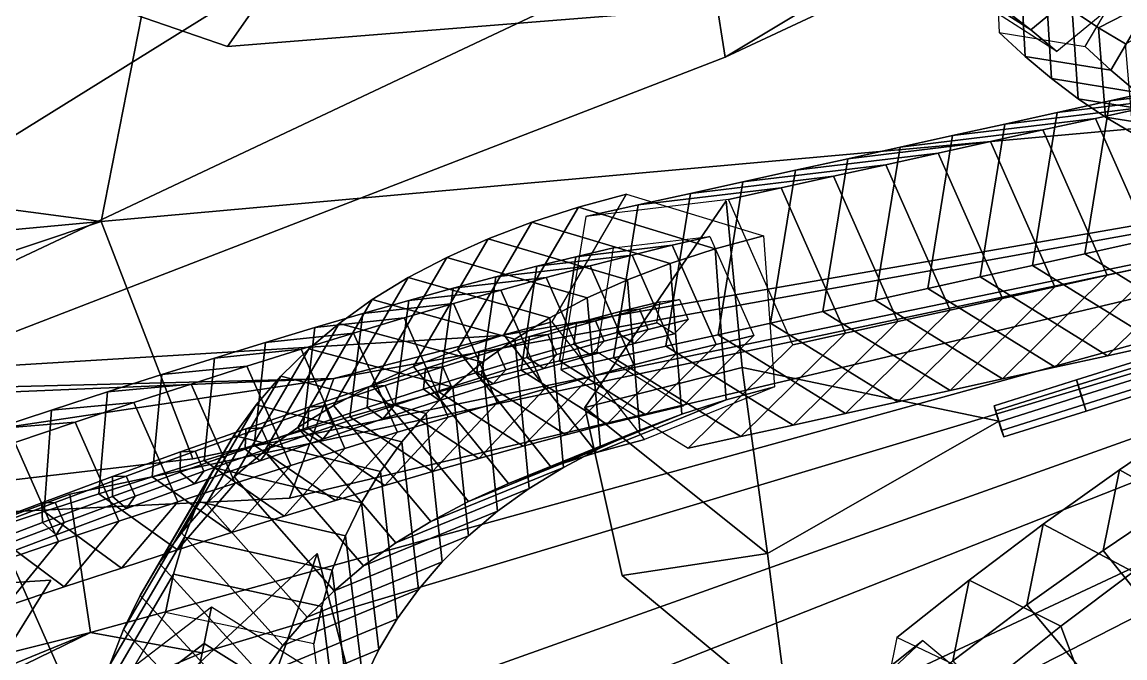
# Model space of a CAD drawing. Header units: metres. Extents: x -366 to 149, y -229 to 234.
# Drawn here: x -103.56 to -83.67, y -39.95 to -28.48 of the extents above; entities that cross this region are included whole.
import ezdxf

# ---------------------------------------------------------------- set-up
doc = ezdxf.new("R2010")
doc.units = ezdxf.units.M

msp = doc.modelspace()

# ---------------------------------------------------------------- linework, layer by layer
at = {"layer": 'coral-li_Intrnd', "color": 3}
for points in [[(-85.5525, -27.5222, 484.4326), (-86.00655, -27.1015, 485.7033), (-85.9331, -28.6706, 486.249), (-85.4665, -29.1025, 484.9432)], [(-85.364, -28.6189, 487.9361), (-85.8569, -28.2429, 489.135), (-84.6508, -27.2252, 489.3117), (-84.1446, -27.6116, 488.0797)], [(-86.5621, -27.853, 487.2291), (-87.04707, -27.4836, 488.4077), (-85.8569, -28.2429, 489.135), (-85.364, -28.6189, 487.9361)], [(-85.0903, -27.9101, 483.1545), (-85.5525, -27.5222, 484.4326), (-85.4665, -29.1025, 484.9432), (-84.9914, -29.5006, 483.6299)], [(-84.897, -29.0109, 486.7202), (-85.364, -28.6189, 487.9361), (-84.1446, -27.6116, 488.0797), (-83.6777, -28.00365, 486.8637)], [(-82.703, -27.8412, 480.9528), (-83.1729, -27.5248, 482.2215), (-84.6199, -28.265, 481.8698), (-84.1419, -28.5865, 480.5792)], [(-83.919, -29.3505, 485.5782), (-84.3855, -28.9186, 486.884), (-83.5398, -27.4968, 486.7155), (-83.08583, -27.9175, 485.4449)], [(-82.2257, -28.1247, 479.679), (-82.703, -27.8412, 480.9528), (-84.1419, -28.5865, 480.5792), (-83.6563, -28.8746, 479.2834)], [(-86.09524, -28.245, 486.0132), (-86.5621, -27.853, 487.2291), (-85.364, -28.6189, 487.9361), (-84.897, -29.0109, 486.7202)], [(-84.6199, -28.265, 481.8698), (-85.0903, -27.9101, 483.1545), (-84.9914, -29.5006, 483.6299), (-84.508, -29.8648, 482.3097)], [(-83.4438, -29.7486, 484.2649), (-83.919, -29.3505, 485.5782), (-83.08583, -27.9175, 485.4449), (-82.6235, -28.3054, 484.1667)], [(-84.1419, -28.5865, 480.5792), (-84.6199, -28.265, 481.8698), (-84.508, -29.8648, 482.3097), (-84.01672, -30.1947, 480.9834)], [(-83.6563, -28.8746, 479.2834), (-84.1419, -28.5865, 480.5792), (-84.01672, -30.1947, 480.9834), (-83.5177, -30.4902, 479.6519)], [(-85.4665, -29.1025, 484.9432), (-85.9331, -28.6706, 486.249), (-84.3855, -28.9186, 486.884), (-83.919, -29.3505, 485.5782)], [(-84.9914, -29.5006, 483.6299), (-85.4665, -29.1025, 484.9432), (-83.919, -29.3505, 485.5782), (-83.4438, -29.7486, 484.2649)], [(-80.4205, -29.3843, 477.1018), (-81.3654, -29.5928, 479.3231), (-83.9423, -29.9021, 478.1979), (-82.9974, -29.6936, 475.9767)], [(-84.508, -29.8648, 482.3097), (-84.9914, -29.5006, 483.6299), (-83.4438, -29.7486, 484.2649), (-82.9605, -30.1128, 482.9447)], [(-81.3654, -29.5928, 479.3231), (-82.3103, -29.8013, 481.5444), (-84.8872, -30.1106, 480.4192), (-83.9423, -29.9021, 478.1979)], [(-82.3103, -29.8013, 481.5444), (-83.2552, -30.00983, 483.7657), (-85.8321, -30.3191, 482.6405), (-84.8872, -30.1106, 480.4192)], [(-82.9974, -29.6936, 475.9767), (-83.9423, -29.9021, 478.1979), (-84.3894, -32.659, 477.749), (-83.4445, -32.4506, 475.5277)], [(-83.2552, -30.00983, 483.7657), (-84.2001, -30.2183, 485.987), (-86.777, -30.5276, 484.8618), (-85.8321, -30.3191, 482.6405)], [(-83.9423, -29.9021, 478.1979), (-84.8872, -30.1106, 480.4192), (-85.3343, -32.8675, 479.9702), (-84.3894, -32.659, 477.749)], [(-84.01672, -30.1947, 480.9834), (-84.508, -29.8648, 482.3097), (-82.9605, -30.1128, 482.9447), (-82.4691, -30.4427, 481.6184)], [(-82.09507, -32.6304, 484.0132), (-83.03996, -32.8389, 486.2345), (-84.2001, -30.2183, 485.987), (-83.2552, -30.00983, 483.7657)], [(-84.2001, -30.2183, 485.987), (-85.145, -30.4268, 488.2083), (-87.7218, -30.7361, 487.0831), (-86.777, -30.5276, 484.8618)], [(-84.8872, -30.1106, 480.4192), (-85.8321, -30.3191, 482.6405), (-86.2792, -33.07607, 482.1915), (-85.3343, -32.8675, 479.9702)], [(-83.03996, -32.8389, 486.2345), (-83.9848, -33.04744, 488.4558), (-85.145, -30.4268, 488.2083), (-84.2001, -30.2183, 485.987)], [(-83.5177, -30.4902, 479.6519), (-84.01672, -30.1947, 480.9834), (-82.4691, -30.4427, 481.6184), (-81.9701, -30.7382, 480.287)], [(-85.145, -30.4268, 488.2083), (-86.08989, -30.6353, 490.4295), (-88.6667, -30.9446, 489.3044), (-87.7218, -30.7361, 487.0831)], [(-85.8321, -30.3191, 482.6405), (-86.777, -30.5276, 484.8618), (-87.2241, -33.2845, 484.4128), (-86.2792, -33.07607, 482.1915)], [(-83.9848, -33.04744, 488.4558), (-84.9297, -33.2559, 490.6771), (-86.08989, -30.6353, 490.4295), (-85.145, -30.4268, 488.2083)], [(-86.777, -30.5276, 484.8618), (-87.7218, -30.7361, 487.0831), (-88.169, -33.493, 486.6341), (-87.2241, -33.2845, 484.4128)], [(-86.08989, -30.6353, 490.4295), (-87.03477, -30.8438, 492.6508), (-89.6116, -31.1531, 491.5256), (-88.6667, -30.9446, 489.3044)], [(-87.7218, -30.7361, 487.0831), (-88.6667, -30.9446, 489.3044), (-89.1139, -33.7015, 488.8554), (-88.169, -33.493, 486.6341)], [(-84.9297, -33.2559, 490.6771), (-85.8746, -33.4644, 492.8983), (-87.03477, -30.8438, 492.6508), (-86.08989, -30.6353, 490.4295)], [(-87.03477, -30.8438, 492.6508), (-87.9796, -31.0523, 494.8721), (-90.5565, -31.3616, 493.7469), (-89.6116, -31.1531, 491.5256)], [(-88.6667, -30.9446, 489.3044), (-89.6116, -31.1531, 491.5256), (-90.05878, -33.91, 491.0767), (-89.1139, -33.7015, 488.8554)], [(-85.8746, -33.4644, 492.8983), (-86.8195, -33.6729, 495.1196), (-87.9796, -31.0523, 494.8721), (-87.03477, -30.8438, 492.6508)], [(-87.9796, -31.0523, 494.8721), (-88.9245, -31.2607, 497.0934), (-91.5014, -31.5701, 495.9682), (-90.5565, -31.3616, 493.7469)], [(-89.6116, -31.1531, 491.5256), (-90.5565, -31.3616, 493.7469), (-91.00367, -34.1185, 493.2979), (-90.05878, -33.91, 491.0767)], [(-86.8195, -33.6729, 495.1196), (-87.7643, -33.8814, 497.3409), (-88.9245, -31.2607, 497.0934), (-87.9796, -31.0523, 494.8721)], [(-88.9245, -31.2607, 497.0934), (-89.8694, -31.4692, 499.3147), (-92.4463, -31.7786, 498.1895), (-91.5014, -31.5701, 495.9682)], [(-90.5565, -31.3616, 493.7469), (-91.5014, -31.5701, 495.9682), (-91.9485, -34.327, 495.5192), (-91.00367, -34.1185, 493.2979)], [(-87.7643, -33.8814, 497.3409), (-88.7092, -34.0899, 499.5622), (-89.8694, -31.4692, 499.3147), (-88.9245, -31.2607, 497.0934)], [(-92.6541, -31.5836, 500.8124), (-93.5226, -31.817, 502.9762), (-94.8681, -34.121, 502.1877), (-93.9996, -33.8875, 500.0238)], [(-90.1864, -32.338, 501.7214), (-91.055, -32.5715, 503.8853), (-93.5226, -31.817, 502.9762), (-92.6541, -31.5836, 500.8124)], [(-89.8694, -31.4692, 499.3147), (-90.8143, -31.6777, 501.5359), (-93.3912, -31.987, 500.4108), (-92.4463, -31.7786, 498.1895)], [(-91.5014, -31.5701, 495.9682), (-92.4463, -31.7786, 498.1895), (-92.8934, -34.5355, 497.7405), (-91.9485, -34.327, 495.5192)], [(-88.7092, -34.0899, 499.5622), (-89.6541, -34.2983, 501.7835), (-90.8143, -31.6777, 501.5359), (-89.8694, -31.4692, 499.3147)], [(-93.5226, -31.817, 502.9762), (-94.3619, -32.08703, 505.1969), (-95.7073, -34.3909, 504.4084), (-94.8681, -34.121, 502.1877)], [(-91.055, -32.5715, 503.8853), (-91.8711, -32.8346, 506.0467), (-94.3619, -32.08703, 505.1969), (-93.5226, -31.817, 502.9762)], [(-92.4463, -31.7786, 498.1895), (-93.3912, -31.987, 500.4108), (-93.8383, -34.744, 499.9618), (-92.8934, -34.5355, 497.7405)], [(-94.3619, -32.08703, 505.1969), (-95.1539, -32.3891, 507.4309), (-96.4993, -34.693, 506.6423), (-95.7073, -34.3909, 504.4084)], [(-91.8711, -32.8346, 506.0467), (-92.6413, -33.1291, 508.2209), (-95.1539, -32.3891, 507.4309), (-94.3619, -32.08703, 505.1969)], [(-95.1539, -32.3891, 507.4309), (-95.8982, -32.7231, 509.6766), (-97.2436, -35.02711, 508.8881), (-96.4993, -34.693, 506.6423)], [(-92.6413, -33.1291, 508.2209), (-93.365, -33.4546, 510.4067), (-95.8982, -32.7231, 509.6766), (-95.1539, -32.3891, 507.4309)], [(-91.1534, -32.3463, 501.3643), (-91.8311, -32.5048, 502.8627), (-93.5702, -32.7116, 502.0543), (-92.8925, -32.5531, 500.5559)], [(-90.3623, -34.1333, 501.5331), (-91.04003, -34.2918, 503.0315), (-91.8311, -32.5048, 502.8627), (-91.1534, -32.3463, 501.3643)], [(-89.9879, -35.05837, 501.5077), (-90.8564, -35.2918, 503.6715), (-91.055, -32.5715, 503.8853), (-90.1864, -32.338, 501.7214)], [(-83.03798, -34.2878, 480.8138), (-83.9828, -34.4963, 483.0351), (-82.09507, -32.6304, 484.0132), (-81.1501, -32.4219, 481.7919)], [(-91.8311, -32.5048, 502.8627), (-92.5554, -32.6828, 504.3732), (-94.2755, -32.885, 503.5241), (-93.5702, -32.7116, 502.0543)], [(-92.8925, -32.5531, 500.5559), (-93.5702, -32.7116, 502.0543), (-93.864, -34.589, 501.7229), (-93.1863, -34.4305, 500.2245)], [(-91.04003, -34.2918, 503.0315), (-91.7643, -34.4697, 504.542), (-92.5554, -32.6828, 504.3732), (-91.8311, -32.5048, 502.8627)], [(-90.8564, -35.2918, 503.6715), (-91.6584, -35.5507, 505.7965), (-91.8711, -32.8346, 506.0467), (-91.055, -32.5715, 503.8853)], [(-83.4445, -32.4506, 475.5277), (-84.3894, -32.659, 477.749), (-82.09309, -34.07936, 478.5925), (-81.1482, -33.8708, 476.3712)], [(-95.8982, -32.7231, 509.6766), (-96.5942, -33.08892, 511.9329), (-97.9397, -35.3928, 511.1443), (-97.2436, -35.02711, 508.8881)], [(-93.365, -33.4546, 510.4067), (-94.0418, -33.8109, 512.6026), (-96.5942, -33.08892, 511.9329), (-95.8982, -32.7231, 509.6766)], [(-92.5554, -32.6828, 504.3732), (-93.3128, -32.8771, 505.8653), (-95.01314, -33.07446, 504.976), (-94.2755, -32.885, 503.5241)], [(-93.5702, -32.7116, 502.0543), (-94.2755, -32.885, 503.5241), (-94.5576, -34.7596, 503.1677), (-93.864, -34.589, 501.7229)], [(-91.7643, -34.4697, 504.542), (-92.5217, -34.6641, 506.0341), (-93.3128, -32.8771, 505.8653), (-92.5554, -32.6828, 504.3732)], [(-84.3894, -32.659, 477.749), (-85.3343, -32.8675, 479.9702), (-83.03798, -34.2878, 480.8138), (-82.09309, -34.07936, 478.5925)], [(-83.9828, -34.4963, 483.0351), (-84.9277, -34.7048, 485.2563), (-83.03996, -32.8389, 486.2345), (-82.09507, -32.6304, 484.0132)], [(-93.3128, -32.8771, 505.8653), (-94.103, -33.08789, 507.3381), (-95.7825, -33.2797, 506.409), (-95.01314, -33.07446, 504.976)], [(-94.2755, -32.885, 503.5241), (-95.01314, -33.07446, 504.976), (-95.283, -34.9459, 504.5948), (-94.5576, -34.7596, 503.1677)], [(-92.5217, -34.6641, 506.0341), (-93.3119, -34.8748, 507.5069), (-94.103, -33.08789, 507.3381), (-93.3128, -32.8771, 505.8653)], [(-91.6584, -35.5507, 505.7965), (-92.4151, -35.8405, 507.9341), (-92.6413, -33.1291, 508.2209), (-91.8711, -32.8346, 506.0467)], [(-85.3343, -32.8675, 479.9702), (-86.2792, -33.07607, 482.1915), (-83.9828, -34.4963, 483.0351), (-83.03798, -34.2878, 480.8138)], [(-84.9277, -34.7048, 485.2563), (-85.8726, -34.9133, 487.4776), (-83.9848, -33.04744, 488.4558), (-83.03996, -32.8389, 486.2345)], [(-96.5942, -33.08892, 511.9329), (-97.2417, -33.4861, 514.1982), (-98.5871, -35.7901, 513.4097), (-97.9397, -35.3928, 511.1443)], [(-94.0418, -33.8109, 512.6026), (-94.6712, -34.198, 514.8074), (-97.2417, -33.4861, 514.1982), (-96.5942, -33.08892, 511.9329)], [(-94.103, -33.08789, 507.3381), (-94.9254, -33.3147, 508.7907), (-96.5833, -33.5007, 507.8224), (-95.7825, -33.2797, 506.409)], [(-95.01314, -33.07446, 504.976), (-95.7825, -33.2797, 506.409), (-96.03976, -35.1479, 506.0035), (-95.283, -34.9459, 504.5948)], [(-93.3119, -34.8748, 507.5069), (-94.1343, -35.1017, 508.9594), (-94.9254, -33.3147, 508.7907), (-94.103, -33.08789, 507.3381)], [(-92.4151, -35.8405, 507.9341), (-93.1262, -36.1607, 510.0829), (-93.365, -33.4546, 510.4067), (-92.6413, -33.1291, 508.2209)], [(-86.2792, -33.07607, 482.1915), (-87.2241, -33.2845, 484.4128), (-84.9277, -34.7048, 485.2563), (-83.9828, -34.4963, 483.0351)], [(-85.8726, -34.9133, 487.4776), (-86.8175, -35.1218, 489.6989), (-84.9297, -33.2559, 490.6771), (-83.9848, -33.04744, 488.4558)], [(-94.9254, -33.3147, 508.7907), (-95.7796, -33.5577, 510.2222), (-97.415, -33.7373, 509.2153), (-96.5833, -33.5007, 507.8224)], [(-95.7825, -33.2797, 506.409), (-96.5833, -33.5007, 507.8224), (-96.8272, -35.3653, 507.3928), (-96.03976, -35.1479, 506.0035)], [(-94.1343, -35.1017, 508.9594), (-94.9885, -35.3446, 510.391), (-95.7796, -33.5577, 510.2222), (-94.9254, -33.3147, 508.7907)], [(-87.2241, -33.2845, 484.4128), (-88.169, -33.493, 486.6341), (-85.8726, -34.9133, 487.4776), (-84.9277, -34.7048, 485.2563)], [(-86.8175, -35.1218, 489.6989), (-87.7624, -35.3303, 491.9202), (-85.8746, -33.4644, 492.8983), (-84.9297, -33.2559, 490.6771)], [(-97.2417, -33.4861, 514.1982), (-97.8402, -33.9147, 516.4713), (-99.1856, -36.2186, 515.6827), (-98.5871, -35.7901, 513.4097)], [(-95.7796, -33.5577, 510.2222), (-96.665, -33.8165, 511.6317), (-98.2771, -33.9894, 510.5868), (-97.415, -33.7373, 509.2153)], [(-94.6712, -34.198, 514.8074), (-95.253, -34.6154, 517.0197), (-97.8402, -33.9147, 516.4713), (-97.2417, -33.4861, 514.1982)], [(-96.5833, -33.5007, 507.8224), (-97.415, -33.7373, 509.2153), (-97.6451, -35.598, 508.7619), (-96.8272, -35.3653, 507.3928)], [(-94.9885, -35.3446, 510.391), (-95.8739, -35.6035, 511.8005), (-96.665, -33.8165, 511.6317), (-95.7796, -33.5577, 510.2222)], [(-93.1262, -36.1607, 510.0829), (-93.7911, -36.5113, 512.2418), (-94.0418, -33.8109, 512.6026), (-93.365, -33.4546, 510.4067)], [(-88.169, -33.493, 486.6341), (-89.1139, -33.7015, 488.8554), (-86.8175, -35.1218, 489.6989), (-85.8726, -34.9133, 487.4776)], [(-87.7624, -35.3303, 491.9202), (-88.7072, -35.5388, 494.1415), (-86.8195, -33.6729, 495.1196), (-85.8746, -33.4644, 492.8983)], [(-97.415, -33.7373, 509.2153), (-98.2771, -33.9894, 510.5868), (-98.4929, -35.846, 510.11), (-97.6451, -35.598, 508.7619)], [(-93.7911, -36.5113, 512.2418), (-94.4095, -36.8921, 514.4094), (-94.6712, -34.198, 514.8074), (-94.0418, -33.8109, 512.6026)], [(-89.1139, -33.7015, 488.8554), (-90.05878, -33.91, 491.0767), (-87.7624, -35.3303, 491.9202), (-86.8175, -35.1218, 489.6989)], [(-88.7072, -35.5388, 494.1415), (-89.6521, -35.7473, 496.3628), (-87.7643, -33.8814, 497.3409), (-86.8195, -33.6729, 495.1196)], [(-97.8402, -33.9147, 516.4713), (-98.3893, -34.3742, 518.7509), (-99.7347, -36.6782, 517.9623), (-99.1856, -36.2186, 515.6827)], [(-98.2771, -33.9894, 510.5868), (-99.1691, -34.2569, 511.9362), (-99.37, -36.109, 511.4364), (-98.4929, -35.846, 510.11)], [(-96.665, -33.8165, 511.6317), (-97.5811, -34.0911, 513.0186), (-99.1691, -34.2569, 511.9362), (-98.2771, -33.9894, 510.5868)], [(-95.253, -34.6154, 517.0197), (-95.7868, -35.06314, 519.2382), (-98.3893, -34.3742, 518.7509), (-97.8402, -33.9147, 516.4713)], [(-95.8739, -35.6035, 511.8005), (-96.79, -35.878, 513.1873), (-97.5811, -34.0911, 513.0186), (-96.665, -33.8165, 511.6317)], [(-93.9996, -33.8875, 500.0238), (-94.8681, -34.121, 502.1877), (-93.1996, -36.2439, 502.6283), (-92.331, -36.01051, 500.4645)], [(-90.05878, -33.91, 491.0767), (-91.00367, -34.1185, 493.2979), (-88.7072, -35.5388, 494.1415), (-87.7624, -35.3303, 491.9202)], [(-89.6521, -35.7473, 496.3628), (-90.597, -35.9557, 498.584), (-88.7092, -34.0899, 499.5622), (-87.7643, -33.8814, 497.3409)], [(-97.5811, -34.0911, 513.0186), (-98.5273, -34.3812, 514.3817), (-100.0904, -34.5394, 513.2625), (-99.1691, -34.2569, 511.9362)], [(-96.79, -35.878, 513.1873), (-97.7362, -36.1682, 514.5505), (-98.5273, -34.3812, 514.3817), (-97.5811, -34.0911, 513.0186)], [(-94.8681, -34.121, 502.1877), (-95.7073, -34.3909, 504.4084), (-94.01576, -36.5071, 504.7897), (-93.1996, -36.2439, 502.6283)], [(-94.4095, -36.8921, 514.4094), (-94.9811, -37.3027, 516.5843), (-95.253, -34.6154, 517.0197), (-94.6712, -34.198, 514.8074)], [(-91.6315, -35.4015, 500.825), (-92.3092, -35.56, 502.3234), (-91.04003, -34.2918, 503.0315), (-90.3623, -34.1333, 501.5331)], [(-91.00367, -34.1185, 493.2979), (-91.9485, -34.327, 495.5192), (-89.6521, -35.7473, 496.3628), (-88.7072, -35.5388, 494.1415)], [(-90.597, -35.9557, 498.584), (-91.5419, -36.1642, 500.8053), (-89.6541, -34.2983, 501.7835), (-88.7092, -34.0899, 499.5622)], [(-98.5273, -34.3812, 514.3817), (-99.5032, -34.6868, 515.7205), (-101.0405, -34.837, 514.5651), (-100.0904, -34.5394, 513.2625)], [(-99.1691, -34.2569, 511.9362), (-100.0904, -34.5394, 513.2625), (-100.276, -36.387, 512.7401), (-99.37, -36.109, 511.4364)], [(-98.3893, -34.3742, 518.7509), (-98.8887, -34.8645, 521.0353), (-100.2342, -37.1685, 520.2468), (-99.7347, -36.6782, 517.9623)], [(-97.7362, -36.1682, 514.5505), (-98.7121, -36.4737, 515.8892), (-99.5032, -34.6868, 515.7205), (-98.5273, -34.3812, 514.3817)], [(-95.7868, -35.06314, 519.2382), (-96.2722, -35.5406, 521.4616), (-98.8887, -34.8645, 521.0353), (-98.3893, -34.3742, 518.7509)], [(-95.7073, -34.3909, 504.4084), (-96.4993, -34.693, 506.6423), (-94.7859, -36.8015, 506.964), (-94.01576, -36.5071, 504.7897)], [(-92.3092, -35.56, 502.3234), (-93.01455, -35.7334, 503.7932), (-91.7643, -34.4697, 504.542), (-91.04003, -34.2918, 503.0315)], [(-91.9485, -34.327, 495.5192), (-92.8934, -34.5355, 497.7405), (-90.597, -35.9557, 498.584), (-89.6521, -35.7473, 496.3628)], [(-100.0904, -34.5394, 513.2625), (-101.0405, -34.837, 514.5651), (-101.2103, -36.6796, 514.0204), (-100.276, -36.387, 512.7401)], [(-93.864, -34.589, 501.7229), (-94.5576, -34.7596, 503.1677), (-93.01455, -35.7334, 503.7932), (-92.3092, -35.56, 502.3234)], [(-93.1863, -34.4305, 500.2245), (-93.864, -34.589, 501.7229), (-92.3092, -35.56, 502.3234), (-91.6315, -35.4015, 500.825)], [(-92.8934, -34.5355, 497.7405), (-93.8383, -34.744, 499.9618), (-91.5419, -36.1642, 500.8053), (-90.597, -35.9557, 498.584)], [(-93.01455, -35.7334, 503.7932), (-93.7521, -35.9228, 505.245), (-92.5217, -34.6641, 506.0341), (-91.7643, -34.4697, 504.542)], [(-99.5032, -34.6868, 515.7205), (-100.508, -35.00757, 517.034), (-102.0188, -35.1494, 515.8431), (-101.0405, -34.837, 514.5651)], [(-98.7121, -36.4737, 515.8892), (-99.7169, -36.7945, 517.2028), (-100.508, -35.00757, 517.034), (-99.5032, -34.6868, 515.7205)], [(-96.4993, -34.693, 506.6423), (-97.2436, -35.02711, 508.8881), (-95.5096, -37.127, 509.1497), (-94.7859, -36.8015, 506.964)], [(-94.9811, -37.3027, 516.5843), (-95.5054, -37.7431, 518.7653), (-95.7868, -35.06314, 519.2382), (-95.253, -34.6154, 517.0197)], [(-94.5576, -34.7596, 503.1677), (-95.283, -34.9459, 504.5948), (-93.7521, -35.9228, 505.245), (-93.01455, -35.7334, 503.7932)], [(-93.7521, -35.9228, 505.245), (-94.5215, -36.1281, 506.6781), (-93.3119, -34.8748, 507.5069), (-92.5217, -34.6641, 506.0341)], [(-100.508, -35.00757, 517.034), (-101.5412, -35.3433, 518.3214), (-103.0247, -35.4764, 517.0956), (-102.0188, -35.1494, 515.8431)], [(-101.0405, -34.837, 514.5651), (-102.0188, -35.1494, 515.8431), (-102.1722, -36.9868, 515.2766), (-101.2103, -36.6796, 514.0204)], [(-99.7169, -36.7945, 517.2028), (-100.7501, -37.1303, 518.4902), (-101.5412, -35.3433, 518.3214), (-100.508, -35.00757, 517.034)], [(-98.8887, -34.8645, 521.0353), (-99.3381, -35.3852, 523.3235), (-100.6836, -37.6892, 522.535), (-100.2342, -37.1685, 520.2468)], [(-96.2722, -35.5406, 521.4616), (-96.7089, -36.04786, 523.6885), (-99.3381, -35.3852, 523.3235), (-98.8887, -34.8645, 521.0353)], [(-95.283, -34.9459, 504.5948), (-96.03976, -35.1479, 506.0035), (-94.5215, -36.1281, 506.6781), (-93.7521, -35.9228, 505.245)], [(-94.5215, -36.1281, 506.6781), (-95.3223, -36.3491, 508.0915), (-94.1343, -35.1017, 508.9594), (-93.3119, -34.8748, 507.5069)], [(-102.0188, -35.1494, 515.8431), (-103.0247, -35.4764, 517.0956), (-103.1614, -37.3084, 516.5078), (-102.1722, -36.9868, 515.2766)], [(-97.2436, -35.02711, 508.8881), (-97.9397, -35.3928, 511.1443), (-96.1864, -37.4834, 511.3456), (-95.5096, -37.127, 509.1497)], [(-96.03976, -35.1479, 506.0035), (-96.8272, -35.3653, 507.3928), (-95.3223, -36.3491, 508.0915), (-94.5215, -36.1281, 506.6781)], [(-95.5054, -37.7431, 518.7653), (-95.9822, -38.2128, 520.9511), (-96.2722, -35.5406, 521.4616), (-95.7868, -35.06314, 519.2382)], [(-95.3223, -36.3491, 508.0915), (-96.154, -36.5857, 509.4843), (-94.9885, -35.3446, 510.391), (-94.1343, -35.1017, 508.9594)], [(-92.331, -36.01051, 500.4645), (-93.1996, -36.2439, 502.6283), (-90.8564, -35.2918, 503.6715), (-89.9879, -35.05837, 501.5077)], [(-101.5412, -35.3433, 518.3214), (-102.6022, -35.6939, 519.582), (-104.0576, -35.8178, 518.3221), (-103.0247, -35.4764, 517.0956)], [(-100.7501, -37.1303, 518.4902), (-101.8111, -37.4809, 519.7509), (-102.6022, -35.6939, 519.582), (-101.5412, -35.3433, 518.3214)], [(-99.3381, -35.3852, 523.3235), (-99.7373, -35.9361, 525.614), (-101.0828, -38.24, 524.8254), (-100.6836, -37.6892, 522.535)], [(-96.7089, -36.04786, 523.6885), (-97.09676, -36.5843, 525.9177), (-99.7373, -35.9361, 525.614), (-99.3381, -35.3852, 523.3235)], [(-97.9397, -35.3928, 511.1443), (-98.5871, -35.7901, 513.4097), (-96.8158, -37.8704, 513.5504), (-96.1864, -37.4834, 511.3456)], [(-96.8272, -35.3653, 507.3928), (-97.6451, -35.598, 508.7619), (-96.154, -36.5857, 509.4843), (-95.3223, -36.3491, 508.0915)], [(-96.154, -36.5857, 509.4843), (-97.01617, -36.8378, 510.8559), (-95.8739, -35.6035, 511.8005), (-94.9885, -35.3446, 510.391)], [(-93.1996, -36.2439, 502.6283), (-94.01576, -36.5071, 504.7897), (-91.6584, -35.5507, 505.7965), (-90.8564, -35.2918, 503.6715)], [(-103.0247, -35.4764, 517.0956), (-104.0576, -35.8178, 518.3221), (-104.177, -37.6442, 517.7133), (-103.1614, -37.3084, 516.5078)], [(-97.6451, -35.598, 508.7619), (-98.4929, -35.846, 510.11), (-97.01617, -36.8378, 510.8559), (-96.154, -36.5857, 509.4843)], [(-97.01617, -36.8378, 510.8559), (-97.9081, -37.1052, 512.2052), (-96.79, -35.878, 513.1873), (-95.8739, -35.6035, 511.8005)], [(-95.9822, -38.2128, 520.9511), (-96.4111, -38.7116, 523.1404), (-96.7089, -36.04786, 523.6885), (-96.2722, -35.5406, 521.4616)], [(-94.01576, -36.5071, 504.7897), (-94.7859, -36.8015, 506.964), (-92.4151, -35.8405, 507.9341), (-91.6584, -35.5507, 505.7965)], [(-82.3593, -35.6012, 412.3257), (-83.7669, -36.5525, 413.345), (-84.06085, -38.00875, 411.58), (-82.6532, -37.05744, 410.5607)], [(-80.813, -36.5108, 413.7143), (-82.1825, -37.437, 414.7065), (-83.7669, -36.5525, 413.345), (-82.3593, -35.6012, 412.3257)], [(-102.6022, -35.6939, 519.582), (-103.6903, -36.05922, 520.8151), (-105.1169, -36.1734, 519.5219), (-104.0576, -35.8178, 518.3221)], [(-101.8111, -37.4809, 519.7509), (-102.8992, -37.8461, 520.9839), (-103.6903, -36.05922, 520.8151), (-102.6022, -35.6939, 519.582)], [(-98.5871, -35.7901, 513.4097), (-99.1856, -36.2186, 515.6827), (-97.3976, -38.2879, 515.7628), (-96.8158, -37.8704, 513.5504)], [(-99.7373, -35.9361, 525.614), (-100.086, -36.5167, 527.9053), (-101.4314, -38.8207, 527.1168), (-101.0828, -38.24, 524.8254)], [(-97.09676, -36.5843, 525.9177), (-97.4354, -37.1498, 528.1476), (-100.086, -36.5167, 527.9053), (-99.7373, -35.9361, 525.614)], [(-98.4929, -35.846, 510.11), (-99.37, -36.109, 511.4364), (-97.9081, -37.1052, 512.2052), (-97.01617, -36.8378, 510.8559)], [(-97.9081, -37.1052, 512.2052), (-98.8294, -37.3878, 513.5316), (-97.7362, -36.1682, 514.5505), (-96.79, -35.878, 513.1873)], [(-94.7859, -36.8015, 506.964), (-95.5096, -37.127, 509.1497), (-93.1262, -36.1607, 510.0829), (-92.4151, -35.8405, 507.9341)], [(-102.8992, -37.8461, 520.9839), (-104.0138, -38.2258, 522.1887), (-104.8049, -36.4388, 522.0198), (-103.6903, -36.05922, 520.8151)], [(-99.37, -36.109, 511.4364), (-100.276, -36.387, 512.7401), (-98.8294, -37.3878, 513.5316), (-97.9081, -37.1052, 512.2052)], [(-98.8294, -37.3878, 513.5316), (-99.7795, -37.6854, 514.8341), (-98.7121, -36.4737, 515.8892), (-97.7362, -36.1682, 514.5505)], [(-96.4111, -38.7116, 523.1404), (-96.7919, -39.2393, 525.3318), (-97.09676, -36.5843, 525.9177), (-96.7089, -36.04786, 523.6885)], [(-95.5096, -37.127, 509.1497), (-96.1864, -37.4834, 511.3456), (-93.7911, -36.5113, 512.2418), (-93.1262, -36.1607, 510.0829)], [(-100.276, -36.387, 512.7401), (-101.2103, -36.6796, 514.0204), (-99.7795, -37.6854, 514.8341), (-98.8294, -37.3878, 513.5316)], [(-99.1856, -36.2186, 515.6827), (-99.7347, -36.6782, 517.9623), (-97.9314, -38.7355, 517.9813), (-97.3976, -38.2879, 515.7628)], [(-100.086, -36.5167, 527.9053), (-100.384, -37.1268, 530.1962), (-101.7294, -39.4308, 529.4076), (-101.4314, -38.8207, 527.1168)], [(-99.7795, -37.6854, 514.8341), (-100.7578, -37.9978, 516.1121), (-99.7169, -36.7945, 517.2028), (-98.7121, -36.4737, 515.8892)], [(-97.4354, -37.1498, 528.1476), (-97.7247, -37.7439, 530.3771), (-100.384, -37.1268, 530.1962), (-100.086, -36.5167, 527.9053)], [(-96.7919, -39.2393, 525.3318), (-97.1245, -39.7955, 527.524), (-97.4354, -37.1498, 528.1476), (-97.09676, -36.5843, 525.9177)], [(-96.1864, -37.4834, 511.3456), (-96.8158, -37.8704, 513.5504), (-94.4095, -36.8921, 514.4094), (-93.7911, -36.5113, 512.2418)], [(-83.7669, -36.5525, 413.345), (-85.1405, -37.5331, 414.3828), (-85.4344, -38.9894, 412.6179), (-84.06085, -38.00875, 411.58)], [(-82.1825, -37.437, 414.7065), (-83.5188, -38.3918, 415.7168), (-85.1405, -37.5331, 414.3828), (-83.7669, -36.5525, 413.345)], [(-101.2103, -36.6796, 514.0204), (-102.1722, -36.9868, 515.2766), (-100.7578, -37.9978, 516.1121), (-99.7795, -37.6854, 514.8341)], [(-100.7578, -37.9978, 516.1121), (-101.7637, -38.3248, 517.3647), (-100.7501, -37.1303, 518.4902), (-99.7169, -36.7945, 517.2028)], [(-99.7347, -36.6782, 517.9623), (-100.2342, -37.1685, 520.2468), (-98.4168, -39.2131, 520.2047), (-97.9314, -38.7355, 517.9813)], [(-102.1722, -36.9868, 515.2766), (-103.1614, -37.3084, 516.5078), (-101.7637, -38.3248, 517.3647), (-100.7578, -37.9978, 516.1121)], [(-96.8158, -37.8704, 513.5504), (-97.3976, -38.2879, 515.7628), (-94.9811, -37.3027, 516.5843), (-94.4095, -36.8921, 514.4094)], [(-101.7637, -38.3248, 517.3647), (-102.7966, -38.6662, 518.5912), (-101.8111, -37.4809, 519.7509), (-100.7501, -37.1303, 518.4902)], [(-100.384, -37.1268, 530.1962), (-100.631, -37.766, 532.4851), (-101.9765, -40.06997, 531.6965), (-101.7294, -39.4308, 529.4076)], [(-100.2342, -37.1685, 520.2468), (-100.6836, -37.6892, 522.535), (-98.8535, -39.7202, 522.4316), (-98.4168, -39.2131, 520.2047)], [(-97.7247, -37.7439, 530.3771), (-97.9645, -38.3663, 532.6046), (-100.631, -37.766, 532.4851), (-100.384, -37.1268, 530.1962)], [(-97.1245, -39.7955, 527.524), (-97.4084, -40.3798, 529.7158), (-97.7247, -37.7439, 530.3771), (-97.4354, -37.1498, 528.1476)], [(-82.6532, -37.05744, 410.5607), (-84.06085, -38.00875, 411.58), (-82.6509, -39.7582, 411.8932), (-81.2814, -38.832, 410.901)], [(-103.1614, -37.3084, 516.5078), (-104.177, -37.6442, 517.7133), (-102.7966, -38.6662, 518.5912), (-101.7637, -38.3248, 517.3647)], [(-97.3976, -38.2879, 515.7628), (-97.9314, -38.7355, 517.9813), (-95.5054, -37.7431, 518.7653), (-94.9811, -37.3027, 516.5843)], [(-102.7966, -38.6662, 518.5912), (-103.8559, -39.02186, 519.7909), (-102.8992, -37.8461, 520.9839), (-101.8111, -37.4809, 519.7509)], [(-85.1405, -37.5331, 414.3828), (-86.4791, -38.5425, 415.4385), (-86.773, -39.9987, 413.6736), (-85.4344, -38.9894, 412.6179)], [(-83.5188, -38.3918, 415.7168), (-84.8211, -39.3745, 416.7445), (-86.4791, -38.5425, 415.4385), (-85.1405, -37.5331, 414.3828)], [(-104.177, -37.6442, 517.7133), (-105.2186, -37.9939, 518.8925), (-103.8559, -39.02186, 519.7909), (-102.7966, -38.6662, 518.5912)], [(-100.631, -37.766, 532.4851), (-100.8271, -38.4338, 534.7708), (-102.1725, -40.7378, 533.9822), (-101.9765, -40.06997, 531.6965)], [(-100.6836, -37.6892, 522.535), (-101.0828, -38.24, 524.8254), (-99.2413, -40.2567, 524.6607), (-98.8535, -39.7202, 522.4316)], [(-97.9645, -38.3663, 532.6046), (-98.1546, -39.01671, 534.829), (-100.8271, -38.4338, 534.7708), (-100.631, -37.766, 532.4851)], [(-97.9314, -38.7355, 517.9813), (-98.4168, -39.2131, 520.2047), (-95.9822, -38.2128, 520.9511), (-95.5054, -37.7431, 518.7653)], [(-97.4084, -40.3798, 529.7158), (-97.6437, -40.9919, 531.9057), (-97.9645, -38.3663, 532.6046), (-97.7247, -37.7439, 530.3771)], [(-103.8559, -39.02186, 519.7909), (-104.9409, -39.3915, 520.963), (-104.0138, -38.2258, 522.1887), (-102.8992, -37.8461, 520.9839)], [(-84.06085, -38.00875, 411.58), (-85.4344, -38.9894, 412.6179), (-83.9872, -40.713, 412.9035), (-82.6509, -39.7582, 411.8932)], [(-101.0828, -38.24, 524.8254), (-101.4314, -38.8207, 527.1168), (-99.58, -40.8222, 526.8906), (-99.2413, -40.2567, 524.6607)], [(-98.4168, -39.2131, 520.2047), (-98.8535, -39.7202, 522.4316), (-96.4111, -38.7116, 523.1404), (-95.9822, -38.2128, 520.9511)], [(-97.6437, -40.9919, 531.9057), (-97.8302, -41.6315, 534.0925), (-98.1546, -39.01671, 534.829), (-97.9645, -38.3663, 532.6046)], [(-100.8271, -38.4338, 534.7708), (-100.9719, -39.13, 537.0519), (-102.3174, -41.4339, 536.2633), (-102.1725, -40.7378, 533.9822)], [(-98.1546, -39.01671, 534.829), (-98.2949, -39.6945, 537.049), (-100.9719, -39.13, 537.0519), (-100.8271, -38.4338, 534.7708)], [(-86.4791, -38.5425, 415.4385), (-87.7821, -39.58, 416.5115), (-88.07603, -41.03629, 414.7466), (-86.773, -39.9987, 413.6736)], [(-84.8211, -39.3745, 416.7445), (-86.08875, -40.3846, 417.7889), (-87.7821, -39.58, 416.5115), (-86.4791, -38.5425, 415.4385)], [(-82.8101, -40.3458, 414.8078), (-84.0902, -41.3121, 415.8182), (-84.8211, -39.3745, 416.7445), (-83.5188, -38.3918, 415.7168)], [(-98.8535, -39.7202, 522.4316), (-99.2413, -40.2567, 524.6607), (-96.7919, -39.2393, 525.3318), (-96.4111, -38.7116, 523.1404)], [(-101.4314, -38.8207, 527.1168), (-101.7294, -39.4308, 529.4076), (-99.8693, -41.4163, 529.1201), (-99.58, -40.8222, 526.8906)], [(-100.1389, -39.02573, 537.1364), (-100.2756, -39.6849, 539.2957), (-102.3175, -41.2459, 538.6898), (-102.1809, -40.5867, 536.5306)], [(-97.9156, -40.4218, 536.8509), (-98.05235, -41.08109, 539.0101), (-100.2756, -39.6849, 539.2957), (-100.1389, -39.02573, 537.1364)], [(-97.8302, -41.6315, 534.0925), (-97.9677, -42.2981, 536.2748), (-98.2949, -39.6945, 537.049), (-98.1546, -39.01671, 534.829)], [(-85.4344, -38.9894, 412.6179), (-86.773, -39.9987, 413.6736), (-85.2896, -41.6957, 413.9312), (-83.9872, -40.713, 412.9035)], [(-99.2413, -40.2567, 524.6607), (-99.58, -40.8222, 526.8906), (-97.1245, -39.7955, 527.524), (-96.7919, -39.2393, 525.3318)], [(-84.0902, -41.3121, 415.8182), (-85.336, -42.3054, 416.8451), (-86.08875, -40.3846, 417.7889), (-84.8211, -39.3745, 416.7445)], [(-101.7294, -39.4308, 529.4076), (-101.9765, -40.06997, 531.6965), (-100.1091, -42.0388, 531.3477), (-99.8693, -41.4163, 529.1201)], [(-82.6509, -39.7582, 411.8932), (-83.9872, -40.713, 412.9035), (-82.8101, -40.3458, 414.8078), (-81.4967, -39.407, 413.8144)], [(-100.2756, -39.6849, 539.2957), (-100.4122, -40.3442, 541.4549), (-102.4542, -41.9052, 540.8491), (-102.3175, -41.2459, 538.6898)], [(-98.05235, -41.08109, 539.0101), (-98.189, -41.7403, 541.1694), (-100.4122, -40.3442, 541.4549), (-100.2756, -39.6849, 539.2957)], [(-87.315, -39.6302, 417.0299), (-88.5472, -40.6119, 418.045), (-89.4094, -41.4296, 416.2077), (-88.1772, -40.4479, 415.1926)], [(-85.7102, -40.9642, 417.6879), (-86.9424, -41.9458, 418.703), (-88.5472, -40.6119, 418.045), (-87.315, -39.6302, 417.0299)], [(-99.58, -40.8222, 526.8906), (-99.8693, -41.4163, 529.1201), (-97.4084, -40.3798, 529.7158), (-97.1245, -39.7955, 527.524)]]:
    msp.add_3dface(points, dxfattribs=at)
at = {"layer": 'coral-li_Leaf', "color": 3}
for points in [[(-90.8577, -31.703, 401.6714), (-93.4077, -35.4286, 402.4651), (-90.5685, -34.7093, 404.6026)], [(-90.8577, -31.703, 401.6714), (-90.5685, -34.7093, 404.6026), (-93.4077, -35.4286, 402.4651)], [(-90.5685, -34.7093, 404.6026), (-93.4077, -35.4286, 402.4651), (-90.1163, -38.06326, 404.7838)], [(-90.5685, -34.7093, 404.6026), (-90.1163, -38.06326, 404.7838), (-93.4077, -35.4286, 402.4651)], [(-90.5685, -34.7093, 404.6026), (-90.1163, -38.06326, 404.7838), (-85.9412, -35.677, 405.8162)], [(-90.5685, -34.7093, 404.6026), (-85.9412, -35.677, 405.8162), (-90.1163, -38.06326, 404.7838)], [(-90.1163, -38.06326, 404.7838), (-93.4077, -35.4286, 402.4651), (-92.737, -38.4618, 401.9016)], [(-90.1163, -38.06326, 404.7838), (-92.737, -38.4618, 401.9016), (-93.4077, -35.4286, 402.4651)], [(-92.737, -38.4618, 401.9016), (-89.7407, -40.9412, 401.6971), (-90.1163, -38.06326, 404.7838)], [(-92.737, -38.4618, 401.9016), (-90.1163, -38.06326, 404.7838), (-89.7407, -40.9412, 401.6971)], [(-103.0378, -38.5412, 608.0333), (-105.6269, -38.7051, 610.5603), (-104.6453, -41.1228, 609.3778)], [(-103.0378, -38.5412, 608.0333), (-104.6453, -41.1228, 609.3778), (-105.6269, -38.7051, 610.5603)]]:
    msp.add_3dface(points, dxfattribs=at)
at = {"layer": 'coral-li_Mrstm', "color": 3}
for points in [[(-72.1037, -17.8502, 257.6133), (-91.2236, -26.898, 266.1574), (-90.8768, -29.113, 261.5561)], [(-72.1037, -17.8502, 257.6133), (-90.8768, -29.113, 261.5561), (-91.2236, -26.898, 266.1574)], [(-72.1037, -17.8502, 257.6133), (-90.8768, -29.113, 261.5561), (-71.4783, -20.04416, 253.7265)], [(-72.1037, -17.8502, 257.6133), (-71.4783, -20.04416, 253.7265), (-90.8768, -29.113, 261.5561)], [(-118.4546, -32.04258, 279.9738), (-119.4321, -28.4368, 283.4727), (-98.9349, -22.3483, 275.5205)], [(-118.4546, -32.04258, 279.9738), (-98.9349, -22.3483, 275.5205), (-119.4321, -28.4368, 283.4727)], [(-97.9036, -25.6013, 272.4305), (-118.4546, -32.04258, 279.9738), (-98.9349, -22.3483, 275.5205)], [(-97.9036, -25.6013, 272.4305), (-98.9349, -22.3483, 275.5205), (-118.4546, -32.04258, 279.9738)], [(-90.7931, -22.5023, 268.744), (-118.7773, -39.894, 277.6938), (-91.2236, -26.898, 266.1574)], [(-90.7931, -22.5023, 268.744), (-91.2236, -26.898, 266.1574), (-118.7773, -39.894, 277.6938)], [(-95.7232, -23.1286, 504.4476), (-126.767, -32.9821, 529.5128), (-125.0098, -31.1182, 533.338)], [(-95.7232, -23.1286, 504.4476), (-125.0098, -31.1182, 533.338), (-126.767, -32.9821, 529.5128)], [(-125.0098, -31.1182, 533.338), (-121.2936, -30.5741, 535.829), (-95.7232, -23.1286, 504.4476)], [(-125.0098, -31.1182, 533.338), (-95.7232, -23.1286, 504.4476), (-121.2936, -30.5741, 535.829)], [(-95.7232, -23.1286, 504.4476), (-111.6607, -29.5664, 541.7789), (-112.9372, -25.2198, 542.5985)], [(-95.7232, -23.1286, 504.4476), (-112.9372, -25.2198, 542.5985), (-111.6607, -29.5664, 541.7789)], [(-99.8503, -28.9222, 524.5662), (-108.8043, -25.8402, 545.3282), (-97.3925, -25.407, 526.2386)], [(-99.8503, -28.9222, 524.5662), (-97.3925, -25.407, 526.2386), (-108.8043, -25.8402, 545.3282)], [(-84.8816, -27.7191, 486.3097), (-99.8503, -28.9222, 524.5662), (-97.3925, -25.407, 526.2386)], [(-84.8816, -27.7191, 486.3097), (-97.3925, -25.407, 526.2386), (-99.8503, -28.9222, 524.5662)], [(-91.2236, -26.898, 266.1574), (-118.7773, -39.894, 277.6938), (-90.8768, -29.113, 261.5561)], [(-91.2236, -26.898, 266.1574), (-90.8768, -29.113, 261.5561), (-118.7773, -39.894, 277.6938)], [(-102.129, -32.0788, 415.1698), (-123.4346, -29.2529, 420.9068), (-101.2744, -27.6951, 415.7739)], [(-102.129, -32.0788, 415.1698), (-101.2744, -27.6951, 415.7739), (-123.4346, -29.2529, 420.9068)], [(-102.129, -32.0788, 415.1698), (-101.2744, -27.6951, 415.7739), (-62.6084, -28.5248, 401.6907)], [(-102.129, -32.0788, 415.1698), (-62.6084, -28.5248, 401.6907), (-101.2744, -27.6951, 415.7739)], [(-102.3256, -39.4859, 409.3451), (-102.6962, -36.992, 405.6096), (-62.6084, -28.5248, 401.6907)], [(-102.3256, -39.4859, 409.3451), (-62.6084, -28.5248, 401.6907), (-102.6962, -36.992, 405.6096)], [(-62.6084, -28.5248, 401.6907), (-100.3174, -39.8528, 413.4715), (-102.3256, -39.4859, 409.3451)], [(-62.6084, -28.5248, 401.6907), (-102.3256, -39.4859, 409.3451), (-100.3174, -39.8528, 413.4715)], [(-62.6084, -28.5248, 401.6907), (-100.4793, -36.3549, 415.6033), (-102.129, -32.0788, 415.1698)], [(-62.6084, -28.5248, 401.6907), (-102.129, -32.0788, 415.1698), (-100.4793, -36.3549, 415.6033)], [(-62.6084, -28.5248, 401.6907), (-98.7364, -37.06565, 419.323), (-97.9358, -34.9085, 423.3105)], [(-62.6084, -28.5248, 401.6907), (-97.9358, -34.9085, 423.3105), (-98.7364, -37.06565, 419.323)], [(-62.6084, -28.5248, 401.6907), (-98.5107, -42.6983, 415.8049), (-98.3393, -46.8092, 413.7395)], [(-62.6084, -28.5248, 401.6907), (-98.3393, -46.8092, 413.7395), (-98.5107, -42.6983, 415.8049)], [(-98.3393, -46.8092, 413.7395), (-97.3434, -49.00909, 409.9342), (-62.6084, -28.5248, 401.6907)], [(-98.3393, -46.8092, 413.7395), (-62.6084, -28.5248, 401.6907), (-97.3434, -49.00909, 409.9342)], [(-97.9358, -34.9085, 423.3105), (-94.9174, -34.1315, 426.5658), (-62.6084, -28.5248, 401.6907)], [(-97.9358, -34.9085, 423.3105), (-62.6084, -28.5248, 401.6907), (-94.9174, -34.1315, 426.5658)], [(-62.6084, -28.5248, 401.6907), (-97.5392, -40.9857, 419.4005), (-95.6418, -43.9964, 422.3211)], [(-62.6084, -28.5248, 401.6907), (-95.6418, -43.9964, 422.3211), (-97.5392, -40.9857, 419.4005)], [(-95.6418, -43.9964, 422.3211), (-92.5634, -47.2513, 422.8116), (-62.6084, -28.5248, 401.6907)], [(-95.6418, -43.9964, 422.3211), (-62.6084, -28.5248, 401.6907), (-92.5634, -47.2513, 422.8116)], [(-102.129, -32.0788, 415.1698), (-124.385, -34.144, 419.7353), (-123.4346, -29.2529, 420.9068)], [(-102.129, -32.0788, 415.1698), (-123.4346, -29.2529, 420.9068), (-124.385, -34.144, 419.7353)], [(-122.6942, -38.9594, 420.1253), (-124.385, -34.144, 419.7353), (-102.129, -32.0788, 415.1698)], [(-122.6942, -38.9594, 420.1253), (-102.129, -32.0788, 415.1698), (-124.385, -34.144, 419.7353)], [(-100.4793, -36.3549, 415.6033), (-122.6942, -38.9594, 420.1253), (-102.129, -32.0788, 415.1698)], [(-100.4793, -36.3549, 415.6033), (-102.129, -32.0788, 415.1698), (-122.6942, -38.9594, 420.1253)], [(-97.9358, -34.9085, 423.3105), (-114.5523, -35.3263, 438.0937), (-94.9174, -34.1315, 426.5658)], [(-97.9358, -34.9085, 423.3105), (-94.9174, -34.1315, 426.5658), (-114.5523, -35.3263, 438.0937)], [(-98.7364, -37.06565, 419.323), (-118.9743, -38.04308, 429.8209), (-97.9358, -34.9085, 423.3105)], [(-98.7364, -37.06565, 419.323), (-97.9358, -34.9085, 423.3105), (-118.9743, -38.04308, 429.8209)], [(-118.9743, -38.04308, 429.8209), (-117.928, -35.735, 434.268), (-97.9358, -34.9085, 423.3105)], [(-118.9743, -38.04308, 429.8209), (-97.9358, -34.9085, 423.3105), (-117.928, -35.735, 434.268)], [(-97.9358, -34.9085, 423.3105), (-117.928, -35.735, 434.268), (-114.5523, -35.3263, 438.0937)], [(-97.9358, -34.9085, 423.3105), (-114.5523, -35.3263, 438.0937), (-117.928, -35.735, 434.268)], [(-105.0827, -44.6168, 631.1719), (-105.021, -35.3362, 651.3881), (-102.3275, -41.4245, 629.5815)], [(-105.0827, -44.6168, 631.1719), (-102.3275, -41.4245, 629.5815), (-105.021, -35.3362, 651.3881)], [(-102.3256, -39.4859, 409.3451), (-123.8927, -44.872, 408.5192), (-102.6962, -36.992, 405.6096)], [(-102.3256, -39.4859, 409.3451), (-102.6962, -36.992, 405.6096), (-123.8927, -44.872, 408.5192)], [(-105.5261, -44.8292, 653.3256), (-98.2357, -38.06346, 685.9869), (-100.4805, -44.5704, 654.1465)], [(-105.5261, -44.8292, 653.3256), (-100.4805, -44.5704, 654.1465), (-98.2357, -38.06346, 685.9869)], [(-100.4805, -44.5704, 654.1465), (-98.2357, -38.06346, 685.9869), (-95.9568, -46.7769, 653.2154)], [(-100.4805, -44.5704, 654.1465), (-95.9568, -46.7769, 653.2154), (-98.2357, -38.06346, 685.9869)], [(-102.3256, -39.4859, 409.3451), (-123.2395, -48.04107, 412.4852), (-123.8927, -44.872, 408.5192)], [(-102.3256, -39.4859, 409.3451), (-123.8927, -44.872, 408.5192), (-123.2395, -48.04107, 412.4852)], [(-121.0747, -48.6159, 417.0876), (-123.2395, -48.04107, 412.4852), (-102.3256, -39.4859, 409.3451)], [(-121.0747, -48.6159, 417.0876), (-102.3256, -39.4859, 409.3451), (-123.2395, -48.04107, 412.4852)], [(-100.3174, -39.8528, 413.4715), (-121.0747, -48.6159, 417.0876), (-102.3256, -39.4859, 409.3451)], [(-100.3174, -39.8528, 413.4715), (-102.3256, -39.4859, 409.3451), (-121.0747, -48.6159, 417.0876)]]:
    msp.add_3dface(points, dxfattribs=at)
at = {"layer": 'coral-li_Petiole', "color": 3}
for points in [[(-92.05195, -33.5233, 500.8307), (-92.7731, -33.7005, 502.3339), (-92.8303, -34.08052, 502.2617), (-92.1091, -33.9032, 500.7584)], [(-91.7033, -33.4823, 501.0028), (-92.4245, -33.6595, 502.506), (-92.7731, -33.7005, 502.3339), (-92.05195, -33.5233, 500.8307)], [(-91.5429, -33.8444, 501.037), (-92.2641, -34.02177, 502.5402), (-92.4245, -33.6595, 502.506), (-91.7033, -33.4823, 501.0028)], [(-92.7731, -33.7005, 502.3339), (-93.5576, -33.9098, 503.795), (-93.6097, -34.2885, 503.7128), (-92.8303, -34.08052, 502.2617)], [(-92.4245, -33.6595, 502.506), (-93.2171, -33.8709, 503.9833), (-93.5576, -33.9098, 503.795), (-92.7731, -33.7005, 502.3339)], [(-92.2641, -34.02177, 502.5402), (-93.05685, -34.2331, 504.0175), (-93.2171, -33.8709, 503.9833), (-92.4245, -33.6595, 502.506)], [(-93.5576, -33.9098, 503.795), (-94.4055, -34.1511, 505.2152), (-94.4521, -34.5282, 505.1233), (-93.6097, -34.2885, 503.7128)], [(-93.2171, -33.8709, 503.9833), (-94.07407, -34.1146, 505.4193), (-94.4055, -34.1511, 505.2152), (-93.5576, -33.9098, 503.795)], [(-93.05685, -34.2331, 504.0175), (-93.9137, -34.4768, 505.4535), (-94.07407, -34.1146, 505.4193), (-93.2171, -33.8709, 503.9833)], [(-92.1091, -33.9032, 500.7584), (-92.8303, -34.08052, 502.2617), (-92.5175, -34.2778, 502.3884), (-91.7963, -34.1006, 500.8852)], [(-91.7963, -34.1006, 500.8852), (-92.5175, -34.2778, 502.3884), (-92.2641, -34.02177, 502.5402), (-91.5429, -33.8444, 501.037)], [(-94.4055, -34.1511, 505.2152), (-95.3149, -34.4237, 506.5909), (-95.3556, -34.7991, 506.4897), (-94.4521, -34.5282, 505.1233)], [(-94.07407, -34.1146, 505.4193), (-94.993, -34.3901, 506.8103), (-95.3149, -34.4237, 506.5909), (-94.4055, -34.1511, 505.2152)], [(-93.9137, -34.4768, 505.4535), (-94.8327, -34.7523, 506.8445), (-94.993, -34.3901, 506.8103), (-94.07407, -34.1146, 505.4193)], [(-92.8303, -34.08052, 502.2617), (-93.6097, -34.2885, 503.7128), (-93.302, -34.4871, 503.8495), (-92.5175, -34.2778, 502.3884)], [(-92.5175, -34.2778, 502.3884), (-93.302, -34.4871, 503.8495), (-93.05685, -34.2331, 504.0175), (-92.2641, -34.02177, 502.5402)], [(-94.993, -34.3901, 506.8103), (-95.9719, -34.6966, 508.1532), (-96.2835, -34.7271, 507.919), (-95.3149, -34.4237, 506.5909)], [(-94.8327, -34.7523, 506.8445), (-95.8116, -35.05885, 508.1874), (-95.9719, -34.6966, 508.1532), (-94.993, -34.3901, 506.8103)], [(-93.6097, -34.2885, 503.7128), (-94.4521, -34.5282, 505.1233), (-94.1499, -34.7284, 505.2697), (-93.302, -34.4871, 503.8495)], [(-93.302, -34.4871, 503.8495), (-94.1499, -34.7284, 505.2697), (-93.9137, -34.4768, 505.4535), (-93.05685, -34.2331, 504.0175)], [(-95.3149, -34.4237, 506.5909), (-96.2835, -34.7271, 507.919), (-96.3179, -35.1005, 507.8086), (-95.3556, -34.7991, 506.4897)], [(-94.4521, -34.5282, 505.1233), (-95.3556, -34.7991, 506.4897), (-95.05936, -35.00105, 506.6455), (-94.1499, -34.7284, 505.2697)], [(-94.1499, -34.7284, 505.2697), (-95.05936, -35.00105, 506.6455), (-94.8327, -34.7523, 506.8445), (-93.9137, -34.4768, 505.4535)], [(-83.02077, -34.5577, 406.0709), (-84.5122, -35.02487, 406.0836), (-84.5437, -34.9336, 405.7336), (-83.06041, -34.469, 405.7212)], [(-83.06041, -34.469, 405.7212), (-84.5437, -34.9336, 405.7336), (-84.455, -35.2222, 405.5322), (-82.9766, -34.7592, 405.5198)], [(-82.9104, -34.9097, 406.0848), (-84.4018, -35.3768, 406.0975), (-84.5122, -35.02487, 406.0836), (-83.02077, -34.5577, 406.0709)], [(-96.2835, -34.7271, 507.919), (-97.3091, -35.0605, 509.1962), (-97.3368, -35.4318, 509.077), (-96.3179, -35.1005, 507.8086)], [(-95.9719, -34.6966, 508.1532), (-97.00846, -35.03353, 509.4446), (-97.3091, -35.0605, 509.1962), (-96.2835, -34.7271, 507.919)], [(-95.8116, -35.05885, 508.1874), (-96.8481, -35.3957, 509.4788), (-97.00846, -35.03353, 509.4446), (-95.9719, -34.6966, 508.1532)], [(-95.3556, -34.7991, 506.4897), (-96.3179, -35.1005, 507.8086), (-96.02799, -35.3044, 507.9735), (-95.05936, -35.00105, 506.6455)], [(-95.05936, -35.00105, 506.6455), (-96.02799, -35.3044, 507.9735), (-95.8116, -35.05885, 508.1874), (-94.8327, -34.7523, 506.8445)], [(-82.9766, -34.7592, 405.5198), (-84.455, -35.2222, 405.5322), (-84.3678, -35.4946, 405.7558), (-82.8845, -35.03011, 405.7433)], [(-84.5122, -35.02487, 406.0836), (-86.00314, -35.4933, 406.0579), (-86.02657, -35.3994, 405.708), (-84.5437, -34.9336, 405.7336)], [(-84.5437, -34.9336, 405.7336), (-86.02657, -35.3994, 405.708), (-85.9328, -35.6866, 405.5066), (-84.455, -35.2222, 405.5322)], [(-82.8845, -35.03011, 405.7433), (-84.3678, -35.4946, 405.7558), (-84.4018, -35.3768, 406.0975), (-82.9104, -34.9097, 406.0848)], [(-97.3091, -35.0605, 509.1962), (-98.3891, -35.423, 510.4193), (-98.4097, -35.792, 510.2918), (-97.3368, -35.4318, 509.077)], [(-97.00846, -35.03353, 509.4446), (-98.09998, -35.3999, 510.6815), (-98.3891, -35.423, 510.4193), (-97.3091, -35.0605, 509.1962)], [(-96.8481, -35.3957, 509.4788), (-97.9396, -35.7621, 510.7157), (-98.09998, -35.3999, 510.6815), (-97.00846, -35.03353, 509.4446)], [(-96.3179, -35.1005, 507.8086), (-97.3368, -35.4318, 509.077), (-97.05355, -35.6378, 509.2507), (-96.02799, -35.3044, 507.9735)], [(-96.02799, -35.3044, 507.9735), (-97.05355, -35.6378, 509.2507), (-96.8481, -35.3957, 509.4788), (-95.8116, -35.05885, 508.1874)], [(-84.4018, -35.3768, 406.0975), (-85.8927, -35.8453, 406.0718), (-86.00314, -35.4933, 406.0579), (-84.5122, -35.02487, 406.0836)], [(-98.09998, -35.3999, 510.6815), (-99.2439, -35.7949, 511.8608), (-99.5209, -35.814, 511.5856), (-98.3891, -35.423, 510.4193)], [(-97.9396, -35.7621, 510.7157), (-99.0836, -36.1571, 511.895), (-99.2439, -35.7949, 511.8608), (-98.09998, -35.3999, 510.6815)], [(-97.05355, -35.6378, 509.2507), (-98.1335, -36.0004, 510.4739), (-97.9396, -35.7621, 510.7157), (-96.8481, -35.3957, 509.4788)], [(-84.455, -35.2222, 405.5322), (-85.9328, -35.6866, 405.5066), (-85.8506, -35.9605, 405.7301), (-84.3678, -35.4946, 405.7558)], [(-84.3678, -35.4946, 405.7558), (-85.8506, -35.9605, 405.7301), (-85.8927, -35.8453, 406.0718), (-84.4018, -35.3768, 406.0975)], [(-98.3891, -35.423, 510.4193), (-99.5209, -35.814, 511.5856), (-99.5341, -36.1804, 511.45), (-98.4097, -35.792, 510.2918)], [(-97.3368, -35.4318, 509.077), (-98.4097, -35.792, 510.2918), (-98.1335, -36.0004, 510.4739), (-97.05355, -35.6378, 509.2507)], [(-99.2439, -35.7949, 511.8608), (-100.4376, -36.2176, 512.9797), (-100.7019, -36.2323, 512.6921), (-99.5209, -35.814, 511.5856)], [(-99.0836, -36.1571, 511.895), (-100.2772, -36.5798, 513.014), (-100.4376, -36.2176, 512.9797), (-99.2439, -35.7949, 511.8608)], [(-98.4097, -35.792, 510.2918), (-99.5341, -36.1804, 511.45), (-99.2654, -36.3913, 511.6401), (-98.1335, -36.0004, 510.4739)], [(-98.1335, -36.0004, 510.4739), (-99.2654, -36.3913, 511.6401), (-99.0836, -36.1571, 511.895), (-97.9396, -35.7621, 510.7157)], [(-99.5209, -35.814, 511.5856), (-100.7019, -36.2323, 512.6921), (-100.7073, -36.596, 512.5489), (-99.5341, -36.1804, 511.45)], [(-99.5341, -36.1804, 511.45), (-100.7073, -36.596, 512.5489), (-100.4464, -36.8096, 512.7466), (-99.2654, -36.3913, 511.6401)], [(-99.2654, -36.3913, 511.6401), (-100.4464, -36.8096, 512.7466), (-100.2772, -36.5798, 513.014), (-99.0836, -36.1571, 511.895)], [(-100.4376, -36.2176, 512.9797), (-101.678, -36.6671, 514.0356), (-101.9292, -36.6769, 513.7362), (-100.7019, -36.2323, 512.6921)], [(-100.7019, -36.2323, 512.6921), (-101.9292, -36.6769, 513.7362), (-101.9265, -37.0378, 513.5858), (-100.7073, -36.596, 512.5489)], [(-100.2772, -36.5798, 513.014), (-101.5176, -37.02928, 514.0698), (-101.678, -36.6671, 514.0356), (-100.4376, -36.2176, 512.9797)], [(-100.7073, -36.596, 512.5489), (-101.9265, -37.0378, 513.5858), (-101.6736, -37.2542, 513.7908), (-100.4464, -36.8096, 512.7466)], [(-100.4464, -36.8096, 512.7466), (-101.6736, -37.2542, 513.7908), (-101.5176, -37.02928, 514.0698), (-100.2772, -36.5798, 513.014)], [(-101.678, -36.6671, 514.0356), (-102.9622, -37.142, 515.0259), (-103.1997, -37.1469, 514.7154), (-101.9292, -36.6769, 513.7362)], [(-101.9292, -36.6769, 513.7362), (-103.1997, -37.1469, 514.7154), (-103.1886, -37.5047, 514.5581), (-101.9265, -37.0378, 513.5858)], [(-101.5176, -37.02928, 514.0698), (-102.8019, -37.5042, 515.0601), (-102.9622, -37.142, 515.0259), (-101.678, -36.6671, 514.0356)], [(-102.9622, -37.142, 515.0259), (-104.2872, -37.6415, 515.9481), (-104.5106, -37.6411, 515.6273), (-103.1997, -37.1469, 514.7154)], [(-103.1997, -37.1469, 514.7154), (-104.5106, -37.6411, 515.6273), (-104.4908, -37.9956, 515.4636), (-103.1886, -37.5047, 514.5581)], [(-102.8019, -37.5042, 515.0601), (-104.1268, -38.00372, 515.9824), (-104.2872, -37.6415, 515.9481), (-102.9622, -37.142, 515.0259)], [(-101.9265, -37.0378, 513.5858), (-103.1886, -37.5047, 514.5581), (-102.9442, -37.7242, 514.77), (-101.6736, -37.2542, 513.7908)], [(-101.6736, -37.2542, 513.7908), (-102.9442, -37.7242, 514.77), (-102.8019, -37.5042, 515.0601), (-101.5176, -37.02928, 514.0698)], [(-103.1886, -37.5047, 514.5581), (-104.4908, -37.9956, 515.4636), (-104.255, -38.2184, 515.6818), (-102.9442, -37.7242, 514.77)], [(-102.9442, -37.7242, 514.77), (-104.255, -38.2184, 515.6818), (-104.1268, -38.00372, 515.9824), (-102.8019, -37.5042, 515.0601)]]:
    msp.add_3dface(points, dxfattribs=at)

doc.saveas('drawing.dxf')
